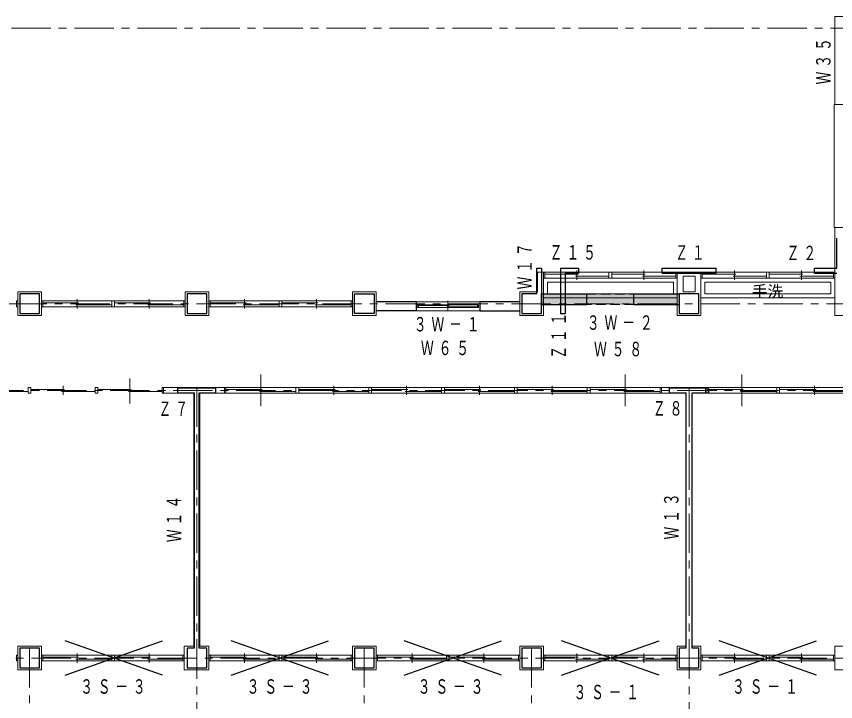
# Model space of a CAD drawing. Units: millimetres at full size, sheet at 1:200; details may follow other scales. Extents: x -55340 to 55340, y -38040 to 38040.
# Drawn here: x -13762 to 7042, y -20553 to -3146 of the extents above; entities that cross this region are included whole.
import ezdxf
from ezdxf.enums import TextEntityAlignment as Align

# ---------------------------------------------------------------- set-up
doc = ezdxf.new("R2010")
doc.units = ezdxf.units.MM
doc.header["$LTSCALE"] = 200
doc.linetypes.add('CHAIN1', pattern=[8, 5, -1, 1, -1])
doc.linetypes.add('DASHED1', pattern=[1.8, 1.2, -0.6])
for name, color, linetype, lineweight in [('0-0_補助線', 4, 'Continuous', 9), ('0-1_通り芯', 3, 'Continuous', 18), ('0-2_躯体', 4, 'Continuous', 9), ('0-3_外壁', 3, 'Continuous', 18), ('0-5_建具(ｻｯｼ)', 4, 'Continuous', 9), ('2-0_補助線', 2, 'Continuous', 25), ('2-2_躯体', 2, 'Continuous', 25), ('2-5_建具(ｻｯｼ)', 2, 'Continuous', 25)]:
    doc.layers.add(name, color=color, linetype=linetype, lineweight=lineweight)
doc.layers.add('2-3_外壁', color=2, linetype='Continuous')
doc.layers.add('3-D_予備', color=91, linetype='Continuous')
doc.styles.add('ＭＳ ゴシック', font='')
doc.styles.get('ＭＳ ゴシック').set_extended_font_data('MS Gothic')

msp = doc.modelspace()

# ---------------------------------------------------------------- linework, layer by layer
at = {"layer": '0-0_補助線', "color": 3, "lineweight": 18}
for p, q in [((7021.5, -3145.6), (7666.5, -3145.6)), ((7021.5, -5385.6), (7021.5, -3145.6)), ((7021.5, -5385.6), (7001.5, -5385.6)), ((7001.5, -8505.6), (7001.5, -5385.6)), ((7021.5, -5385.6), (7251.5, -5385.6)), ((7021.5, -8505.6), (7001.5, -8505.6)), ((-528.5, -9645.6), (-528.5, -10145.6)), ((-343.5, -9694.9), (506.5, -9694.9)), ((436.5, -9746.3), (1286.5, -9746.3)), ((471.5, -9838.5), (471.5, -9602.7)), ((1356.5, -9795.6), (1356.5, -9645.6)), ((1356.5, -9694.9), (2206.5, -9694.9)), ((2136.5, -9746.3), (2986.5, -9746.3)), ((2171.5, -9838.5), (2171.5, -9602.7)), ((3171.5, -9745.6), (3171.5, -10145.6)), ((3656.5, -9694.9), (4506.5, -9694.9)), ((4436.5, -9746.3), (5286.5, -9746.3)), ((4471.5, -9838.5), (4471.5, -9602.7)), ((5356.5, -9795.6), (5356.5, -9645.6)), ((5356.5, -9694.9), (6206.5, -9694.9)), ((6136.5, -9746.3), (6986.5, -9746.3)), ((6171.5, -9838.5), (6171.5, -9602.7)), ((-343.5, -9795.6), (-378.5, -9795.6)), ((1286.5, -9795.6), (1356.5, -9795.6)), ((2986.5, -9795.6), (3021.5, -9795.6)), ((3656.5, -9795.6), (3621.5, -9795.6)), ((5286.5, -9795.6), (5356.5, -9795.6)), ((6986.5, -9795.6), (7021.5, -9795.6)), ((-5228.5, -10145.6), (-4628.5, -10145.6)), ((-5228.5, -10745.6), (-5228.5, -10145.6)), ((-4628.5, -10745.6), (-4628.5, -10145.6)), ((3171.5, -10145.6), (3471.5, -10145.6)), ((-12216, -10563.5), (-12216, -10327.8)), ((-11268.5, -10520.6), (-11268.5, -10370.6)), ((-10391, -10563.5), (-10391, -10327.8)), ((-8843.5, -10370.6), (-8878.5, -10370.6)), ((-8843.5, -10520.6), (-8843.5, -10370.6)), ((-7966, -10563.5), (-7966, -10327.8)), ((-7018.5, -10520.6), (-7018.5, -10370.6)), ((-6141, -10563.5), (-6141, -10327.8)), ((-2803.5, -10369), (-2803.5, -10638.3)), ((-13763.5, -10520.6), (-13728.5, -10520.6)), ((-13093.5, -10520.6), (-13128.5, -10520.6)), ((-13093.5, -10419.9), (-12181, -10419.9)), ((-12251, -10471.3), (-11338.5, -10471.3)), ((-11338.5, -10520.6), (-11268.5, -10520.6)), ((-11268.5, -10419.9), (-10356, -10419.9)), ((-10426, -10471.3), (-9513.5, -10471.3)), ((-9513.5, -10520.6), (-9478.5, -10520.6)), ((-8843.5, -10520.6), (-8878.5, -10520.6)), ((-8843.5, -10419.9), (-7931, -10419.9)), ((-8001, -10471.3), (-7088.5, -10471.3)), ((-7088.5, -10520.6), (-7018.5, -10520.6)), ((-7018.5, -10419.9), (-6106, -10419.9)), ((-6176, -10471.3), (-5263.5, -10471.3)), ((-5263.5, -10520.6), (-5228.5, -10520.6)), ((-2773, -10490.6), (-3553.5, -10490.6)), ((-2053.5, -10520.6), (-2833.3, -10520.6)), ((-13128.5, -10745.6), (-13728.5, -10745.6)), ((-4628.5, -10745.6), (-5228.5, -10745.6)), ((3021.5, -10745.6), (3621.5, -10745.6)), ((-7553.5, -13050.6), (-7553.5, -12243.6)), ((1696.5, -13050.6), (1696.5, -12243.6)), ((4659, -13050.6), (4659, -12243.6)), ((-10878.5, -12981.6), (-10878.5, -12341)), ((-14376, -12671.3), (-13463.5, -12671.3)), ((-13393.5, -12720.6), (-13393.5, -12570.6)), ((-13393.5, -12619.9), (-12543.5, -12619.9)), ((-12613.5, -12671.3), (-11763.5, -12671.3)), ((-12578.5, -12763.5), (-12578.5, -12527.8)), ((-11763.5, -12570.6), (-11693.5, -12570.6)), ((-11763.5, -12720.6), (-11763.5, -12570.6)), ((-11693.5, -12619.9), (-10843.5, -12619.9)), ((-10913.5, -12671.3), (-10063.5, -12671.3)), ((-10028.5, -12570.6), (-10028.5, -12720.6)), ((-8443.5, -12570.6), (-8478.5, -12570.6)), ((-8443.5, -12720.6), (-8443.5, -12570.6)), ((-8443.5, -12619.9), (-7518.5, -12619.9)), ((-7588.5, -12671.3), (-6663.5, -12671.3)), ((-6593.5, -12720.6), (-6593.5, -12570.6)), ((-6593.5, -12619.9), (-5668.5, -12619.9)), ((-5738.5, -12671.3), (-4813.5, -12671.3)), ((-5703.5, -12763.5), (-5703.5, -12527.8)), ((-4813.5, -12570.6), (-4743.5, -12570.6)), ((-4813.5, -12720.6), (-4813.5, -12570.6)), ((-4743.5, -12619.9), (-3818.5, -12619.9)), ((-3888.5, -12671.3), (-2963.5, -12671.3)), ((-3853.5, -12763.5), (-3853.5, -12527.8)), ((-2963.5, -12570.6), (-2893.5, -12570.6)), ((-2963.5, -12720.6), (-2963.5, -12570.6)), ((-2893.5, -12619.9), (-1968.5, -12619.9)), ((-2038.5, -12671.3), (-1113.5, -12671.3)), ((-2003.5, -12763.5), (-2003.5, -12527.8)), ((-1043.5, -12720.6), (-1043.5, -12570.6)), ((-1043.5, -12619.9), (-118.5, -12619.9)), ((-188.5, -12671.3), (736.5, -12671.3)), ((-153.5, -12763.5), (-153.5, -12527.8)), ((736.5, -12570.6), (806.5, -12570.6)), ((736.5, -12720.6), (736.5, -12570.6)), ((806.5, -12619.9), (1731.5, -12619.9)), ((1661.5, -12671.3), (2586.5, -12671.3)), ((2621.5, -12570.6), (2621.5, -12720.6)), ((3769, -12570.6), (3734, -12570.6)), ((3769, -12720.6), (3769, -12570.6)), ((3769, -12619.9), (4694, -12619.9)), ((4624, -12671.3), (5549, -12671.3)), ((5549, -12570.6), (5619, -12570.6)), ((5549, -12720.6), (5549, -12570.6)), ((5619, -12619.9), (6544, -12619.9)), ((6474, -12671.3), (7399, -12671.3)), ((6509, -12763.5), (6509, -12527.8)), ((-13463.5, -12720.6), (-13393.5, -12720.6)), ((-10063.5, -12720.6), (-10028.5, -12720.6)), ((-10028.5, -12720.6), (-9253.5, -12720.6)), ((-9253.5, -12720.6), (-9253.5, -19145.6)), ((-9103.5, -12720.6), (-8478.5, -12720.6)), ((-8443.5, -12720.6), (-8478.5, -12720.6)), ((-6663.5, -12720.6), (-6593.5, -12720.6)), ((-1113.5, -12720.6), (-1043.5, -12720.6)), ((2586.5, -12720.6), (2621.5, -12720.6)), ((2621.5, -12720.6), (3246.5, -12720.6)), ((3246.5, -12720.6), (3246.5, -19145.6)), ((3396.5, -12720.6), (3734, -12720.6)), ((3769, -12720.6), (3734, -12720.6)), ((-13728.5, -19745.6), (-13728.5, -19145.6)), ((-13728.5, -19145.6), (-13128.5, -19145.6)), ((-13128.5, -19145.6), (-13128.5, -19745.6)), ((-12216, -19563.5), (-12216, -19327.8)), ((-10391, -19563.5), (-10391, -19327.8)), ((-8878.5, -19745.6), (-8878.5, -19145.6)), ((-7966, -19563.5), (-7966, -19327.8)), ((-6141, -19563.5), (-6141, -19327.8)), ((-5228.5, -19745.6), (-5228.5, -19145.6)), ((-5228.5, -19145.6), (-4628.5, -19145.6)), ((-4628.5, -19145.6), (-4628.5, -19745.6)), ((-3716, -19563.5), (-3716, -19327.8)), ((-1891, -19563.5), (-1891, -19327.8)), ((-978.5, -19745.6), (-978.5, -19145.6)), ((-978.5, -19145.6), (-592.9, -19145.6)), ((-603.5, -19145.6), (-378.5, -19145.6)), ((-378.5, -19145.6), (-378.5, -19745.6)), ((471.5, -19563.5), (471.5, -19327.8)), ((2171.5, -19563.5), (2171.5, -19327.8)), ((4471.5, -19563.5), (4471.5, -19327.8)), ((6171.5, -19563.5), (6171.5, -19327.8)), ((7021.5, -19145.6), (7410.2, -19145.6)), ((-13763.5, -19520.6), (-13728.5, -19520.6)), ((-13093.5, -19370.6), (-13128.5, -19370.6)), ((-13093.5, -19520.6), (-13128.5, -19520.6)), ((-13093.5, -19520.6), (-13093.5, -19370.6)), ((-13093.5, -19419.9), (-12181, -19419.9)), ((-12251, -19471.3), (-11338.5, -19471.3)), ((-11338.5, -19520.6), (-11268.5, -19520.6)), ((-11268.5, -19520.6), (-11268.5, -19370.6)), ((-11268.5, -19419.9), (-10356, -19419.9)), ((-10426, -19471.3), (-9538.5, -19471.3)), ((-9538.5, -19520.6), (-9503.5, -19520.6)), ((-8843.5, -19520.6), (-8878.5, -19520.6)), ((-8843.5, -19419.9), (-7931, -19419.9)), ((-8001, -19471.3), (-7088.5, -19471.3)), ((-7088.5, -19370.6), (-7018.5, -19370.6)), ((-7088.5, -19520.6), (-7088.5, -19370.6)), ((-7018.5, -19419.9), (-6106, -19419.9)), ((-6176, -19471.3), (-5263.5, -19471.3)), ((-5263.5, -19520.6), (-5228.5, -19520.6)), ((-4593.5, -19370.6), (-4628.5, -19370.6)), ((-4593.5, -19520.6), (-4628.5, -19520.6)), ((-4593.5, -19520.6), (-4593.5, -19370.6)), ((-4593.5, -19419.9), (-3681, -19419.9)), ((-3751, -19471.3), (-2838.5, -19471.3)), ((-2838.5, -19520.6), (-2768.5, -19520.6)), ((-2768.5, -19520.6), (-2768.5, -19370.6)), ((-2768.5, -19419.9), (-1856, -19419.9)), ((-1926, -19471.3), (-1013.5, -19471.3)), ((-1013.5, -19520.6), (-978.5, -19520.6)), ((-343.5, -19370.6), (-378.5, -19370.6)), ((-343.5, -19520.6), (-378.5, -19520.6)), ((-343.5, -19520.6), (-343.5, -19370.6)), ((-343.5, -19419.9), (506.5, -19419.9)), ((436.5, -19471.3), (1286.5, -19471.3)), ((1286.5, -19520.6), (1356.5, -19520.6)), ((1356.5, -19520.6), (1356.5, -19370.6)), ((1356.5, -19419.9), (2206.5, -19419.9)), ((2136.5, -19471.3), (2986.5, -19471.3)), ((2986.5, -19520.6), (3021.5, -19520.6)), ((3656.5, -19520.6), (3621.5, -19520.6)), ((3656.5, -19419.9), (4506.5, -19419.9)), ((4436.5, -19471.3), (5286.5, -19471.3)), ((5286.5, -19520.6), (5356.5, -19520.6)), ((5356.5, -19520.6), (5356.5, -19370.6)), ((5356.5, -19419.9), (6206.5, -19419.9)), ((6136.5, -19471.3), (6986.5, -19471.3)), ((6986.5, -19520.6), (7021.5, -19520.6)), ((-13128.5, -19745.6), (-13728.5, -19745.6)), ((-4628.5, -19745.6), (-5228.5, -19745.6)), ((-378.5, -19745.6), (-978.5, -19745.6))]:
    msp.add_line(p, q, dxfattribs=at)
at = {"layer": '0-0_補助線', "color": 2, "lineweight": 25}
msp.add_line((-3613.5, -10395.6), (-4628.5, -10395.6), dxfattribs=at)
at = {"layer": '0-0_補助線'}
for p, q in [((-3613.5, -10395.6), (-1993.5, -10395.6)), ((-3613.5, -10625.6), (-1993.5, -10625.6))]:
    msp.add_line(p, q, dxfattribs=at)
at = {"layer": '0-0_補助線', "color": 7, "lineweight": 18}
for p, q in [((-2023.5, -10540.6), (-3583.5, -10540.6)), ((-3553.5, -10470.6), (-3553.5, -10540.6)), ((-2053.5, -10470.6), (-2053.5, -10540.6)), ((-2023.5, -10470.6), (-2023.5, -10540.6))]:
    msp.add_line(p, q, dxfattribs=at)
at = {"layer": '0-0_補助線', "color": 3, "lineweight": 18}
for points in [[(7621.5, -10745.6), (7021.5, -10745.6), (7021.5, -8505.6), (7251.5, -8505.6)], [(-528.5, -9645.6), (-378.5, -9645.6), (-378.5, -10745.6)], [(-343.5, -9795.6), (-343.5, -9645.6), (-378.5, -9645.6)], [(1286.5, -9795.6), (1286.5, -9645.6), (1356.5, -9645.6)], [(2986.5, -9795.6), (2986.5, -9645.6), (3021.5, -9645.6)], [(3021.5, -10745.6), (3021.5, -9645.6), (3621.5, -9645.6), (3621.5, -10745.6)], [(3171.5, -9745.6), (3471.5, -9745.6), (3471.5, -10145.6)], [(3656.5, -9795.6), (3656.5, -9645.6), (3621.5, -9645.6)], [(5286.5, -9795.6), (5286.5, -9645.6), (5356.5, -9645.6)], [(6986.5, -9795.6), (6986.5, -9645.6), (7021.5, -9645.6)], [(-13728.5, -10745.6), (-13728.5, -10145.6), (-13128.5, -10145.6), (-13128.5, -10745.6)], [(-378.5, -10745.6), (-978.5, -10745.6), (-978.5, -10145.6), (-528.5, -10145.6)], [(-13763.5, -10520.6), (-13763.5, -10370.6), (-13728.5, -10370.6)], [(-13093.5, -10520.6), (-13093.5, -10370.6), (-13128.5, -10370.6)], [(-11338.5, -10520.6), (-11338.5, -10370.6), (-11268.5, -10370.6)], [(-9513.5, -10520.6), (-9513.5, -10370.6), (-9478.5, -10370.6)], [(-7088.5, -10520.6), (-7088.5, -10370.6), (-7018.5, -10370.6)], [(-5263.5, -10520.6), (-5263.5, -10370.6), (-5228.5, -10370.6)], [(-13463.5, -12720.6), (-13463.5, -12570.6), (-13393.5, -12570.6)], [(-11763.5, -12720.6), (-11693.5, -12720.6), (-11693.5, -12570.6)], [(-10063.5, -12720.6), (-10063.5, -12570.6), (-10028.5, -12570.6)], [(-10028.5, -12570.6), (-8478.5, -12570.6), (-8478.5, -12720.6)], [(-6663.5, -12720.6), (-6663.5, -12570.6), (-6593.5, -12570.6)], [(-4813.5, -12720.6), (-4743.5, -12720.6), (-4743.5, -12570.6)], [(-2963.5, -12720.6), (-2893.5, -12720.6), (-2893.5, -12570.6)], [(-1113.5, -12720.6), (-1113.5, -12570.6), (-1043.5, -12570.6)], [(736.5, -12720.6), (806.5, -12720.6), (806.5, -12570.6)], [(2586.5, -12720.6), (2586.5, -12570.6), (2621.5, -12570.6)], [(2621.5, -12570.6), (3734, -12570.6), (3734, -12720.6)], [(5549, -12720.6), (5619, -12720.6), (5619, -12570.6)], [(-9103.5, -12720.6), (-9103.5, -19145.6), (-8878.5, -19145.6)], [(3396.5, -12720.6), (3396.5, -19145.6), (3621.5, -19145.6), (3621.5, -19745.6), (3021.5, -19745.6), (3021.5, -19145.6), (3246.5, -19145.6)], [(-8878.5, -19745.6), (-9503.5, -19745.6), (-9503.5, -19145.6), (-9253.5, -19145.6)], [(7396.5, -19145.6), (7621.5, -19145.6), (7621.5, -19745.6), (7021.5, -19745.6), (7021.5, -19145.6)], [(-13763.5, -19520.6), (-13763.5, -19370.6), (-13728.5, -19370.6)], [(-11338.5, -19520.6), (-11338.5, -19370.6), (-11268.5, -19370.6)], [(-9538.5, -19520.6), (-9538.5, -19370.6), (-9503.5, -19370.6)], [(-8843.5, -19520.6), (-8843.5, -19370.6), (-8878.5, -19370.6)], [(-7088.5, -19520.6), (-7018.5, -19520.6), (-7018.5, -19370.6)], [(-5263.5, -19520.6), (-5263.5, -19370.6), (-5228.5, -19370.6)], [(-2838.5, -19520.6), (-2838.5, -19370.6), (-2768.5, -19370.6)], [(-1013.5, -19520.6), (-1013.5, -19370.6), (-978.5, -19370.6)], [(1286.5, -19520.6), (1286.5, -19370.6), (1356.5, -19370.6)], [(2986.5, -19520.6), (2986.5, -19370.6), (3021.5, -19370.6)], [(3656.5, -19520.6), (3656.5, -19370.6), (3621.5, -19370.6)], [(5286.5, -19520.6), (5286.5, -19370.6), (5356.5, -19370.6)], [(6986.5, -19520.6), (6986.5, -19370.6), (7021.5, -19370.6)]]:
    msp.add_lwpolyline(points, dxfattribs=at)
msp.add_lwpolyline([(-8878.5, -10745.6), (-9478.5, -10745.6), (-9478.5, -10145.6), (-8878.5, -10145.6)], close=True, dxfattribs=at)
at = {"layer": '0-0_補助線', "color": 2, "lineweight": 25}
for points in [[(-3613.5, -10395.6), (-3613.5, -10625.6), (-4628.5, -10625.6)], [(-978.5, -10395.6), (-1993.5, -10395.6), (-1993.5, -10625.6), (-978.5, -10625.6)]]:
    msp.add_lwpolyline(points, dxfattribs=at)
at = {"layer": '0-0_補助線', "color": 7, "lineweight": 18}
msp.add_lwpolyline([(-2023.5, -10470.6), (-3583.5, -10470.6), (-3583.5, -10540.6)], dxfattribs=at)
at = {"layer": '0-1_通り芯', "color": 4, "linetype": 'CHAIN1', "lineweight": 9}
for p, q in [((39909.7, -3445.6), (-43658.8, -3445.6)), ((41409.7, -10445.6), (-45158.8, -10445.6)), ((29621.5, -12645.6), (-43658.8, -12645.6)), ((-9178.5, -12570.6), (-9178.5, -26540.7)), ((3321.5, -12570.6), (3321.5, -26540.7)), ((-13428.5, -19195.6), (-13428.5, -26540.7)), ((-4928.5, -19195.6), (-4928.5, -26540.7)), ((-678.5, -19195.6), (-678.5, -26540.7)), ((19621.5, -19445.6), (-45158.8, -19445.6))]:
    msp.add_line(p, q, dxfattribs=at)
at = {"layer": '0-2_躯体'}
for p, q in [((-278.5, -9895.6), (-278.5, -10195.6)), ((2921.5, -9895.6), (-278.5, -9895.6)), ((2921.5, -10195.6), (2921.5, -9895.6)), ((3721.5, -9895.6), (3721.5, -10195.6)), ((6921.5, -9895.6), (3721.5, -9895.6)), ((6921.5, -10195.6), (6921.5, -9895.6)), ((3021.5, -10295.6), (-378.5, -10295.6)), ((2921.5, -10195.6), (-278.5, -10195.6)), ((7021.5, -10295.6), (3621.5, -10295.6)), ((6921.5, -10195.6), (3721.5, -10195.6))]:
    msp.add_line(p, q, dxfattribs=at)
at = {"layer": '0-5_建具(ｻｯｼ)'}
for p, q in [((-343.5, -9645.6), (2986.5, -9645.6)), ((3656.5, -9645.6), (6986.5, -9645.6)), ((2986.5, -9795.6), (-343.5, -9795.6)), ((6986.5, -9795.6), (3656.5, -9795.6)), ((-13093.5, -10370.6), (-9513.5, -10370.6)), ((-8843.5, -10370.6), (-5263.5, -10370.6)), ((-9513.5, -10520.6), (-13093.5, -10520.6)), ((-5263.5, -10520.6), (-8843.5, -10520.6)), ((2586.5, -12570.6), (-8443.5, -12570.6)), ((14799, -12570.6), (3769, -12570.6)), ((-8443.5, -12720.6), (2586.5, -12720.6)), ((3769, -12720.6), (14799, -12720.6)), ((-13093.5, -19370.6), (-9538.5, -19370.6)), ((-9538.5, -19520.6), (-13093.5, -19520.6)), ((-8843.5, -19370.6), (-5263.5, -19370.6)), ((-5263.5, -19520.6), (-8843.5, -19520.6)), ((-4593.5, -19370.6), (-1013.5, -19370.6)), ((-1013.5, -19520.6), (-4593.5, -19520.6)), ((-343.5, -19370.6), (2986.5, -19370.6)), ((2986.5, -19520.6), (-343.5, -19520.6)), ((3656.5, -19370.6), (6986.5, -19370.6)), ((6986.5, -19520.6), (3656.5, -19520.6))]:
    msp.add_line(p, q, dxfattribs=at)
at = {"layer": '2-0_補助線'}
for p, q in [((-10048.8, -19885), (-12522.5, -19006.2)), ((-12522.5, -19885), (-10048.8, -19006.2)), ((-8308.2, -19885), (-5834.6, -19006.2)), ((-5834.6, -19885), (-8308.2, -19006.2)), ((-3915.3, -19885), (-1441.7, -19006.2)), ((-1441.7, -19885), (-3915.3, -19006.2)), ((2558.3, -19885), (84.7, -19006.2)), ((84.7, -19885), (2558.3, -19006.2)), ((6558.3, -19885), (4084.7, -19006.2)), ((4084.7, -19885), (6558.3, -19006.2))]:
    msp.add_line(p, q, dxfattribs=at)
at = {"layer": '2-2_躯体'}
for p, q in [((-548.5, -10195.6), (-548.5, -9545.6)), ((51.5, -9545.6), (511.5, -9545.6)), ((511.5, -9545.6), (511.5, -9665.6)), ((2636.5, -9545.6), (4006.5, -9545.6)), ((2636.5, -9665.6), (2636.5, -9545.6)), ((6501.5, -9665.6), (6501.5, -9545.6)), ((171.5, -9665.6), (171.5, -10695.6)), ((171.5, -9665.6), (511.5, -9665.6)), ((6501.5, -9665.6), (7071.5, -9665.6)), ((-13678.5, -10195.6), (-13678.5, -10695.6)), ((-13178.5, -10195.6), (-13678.5, -10195.6)), ((-928.5, -10195.6), (-928.5, -10695.6)), ((-548.5, -10195.6), (-928.5, -10195.6)), ((3071.5, -10195.6), (3071.5, -10695.6)), ((3571.5, -10195.6), (3071.5, -10195.6)), ((3571.5, -10695.6), (3571.5, -10195.6)), ((3071.5, -10695.6), (3571.5, -10695.6)), ((-9663.5, -12705.6), (-9663.5, -12585.6)), ((-9663.5, -12585.6), (-8693.5, -12585.6)), ((-8693.5, -12705.6), (-8693.5, -12585.6)), ((2821.5, -12705.6), (2821.5, -12585.6)), ((2821.5, -12585.6), (3821.5, -12585.6)), ((3821.5, -12705.6), (3821.5, -12585.6)), ((-9663.5, -12705.6), (-9238.5, -12705.6)), ((-9238.5, -19195.6), (-9238.5, -12705.6)), ((2821.5, -12705.6), (3246.5, -12705.6)), ((3246.5, -19195.6), (3246.5, -12705.6)), ((3396.5, -12705.6), (3821.5, -12705.6)), ((3396.5, -19195.6), (3396.5, -12705.6)), ((-13678.5, -19195.6), (-13678.5, -19695.6)), ((-13178.5, -19195.6), (-13678.5, -19195.6)), ((-9428.5, -19195.6), (-9428.5, -19695.6)), ((-9238.5, -19195.6), (-9428.5, -19195.6)), ((-8928.5, -19195.6), (-9118.5, -19195.6)), ((-928.5, -19195.6), (-928.5, -19695.6)), ((-428.5, -19195.6), (-928.5, -19195.6)), ((3071.5, -19195.6), (3071.5, -19695.6)), ((3246.5, -19195.6), (3071.5, -19195.6)), ((3246.5, -19195.6), (3071.5, -19195.6)), ((3571.5, -19195.6), (3396.5, -19195.6)), ((3571.5, -19695.6), (3571.5, -19195.6)), ((3071.5, -19695.6), (3571.5, -19695.6))]:
    msp.add_line(p, q, dxfattribs=at)
for points in [[(6501.5, -9545.6), (7071.5, -9545.6), (7071.5, -8775.6)], [(-548.5, -9545.6), (-428.5, -9545.6), (-428.5, -10195.6)], [(51.5, -9545.6), (51.5, -10695.6), (171.5, -10695.6)], [(2636.5, -9665.6), (4006.5, -9665.6), (4006.5, -9545.6)], [(-13678.5, -10695.6), (-13178.5, -10695.6), (-13178.5, -10195.6)], [(-4678.5, -10695.6), (-5178.5, -10695.6), (-5178.5, -10195.6)], [(-5178.5, -10195.6), (-4678.5, -10195.6), (-4678.5, -10695.6)], [(-928.5, -10695.6), (-428.5, -10695.6), (-428.5, -10195.6)], [(-9118.5, -19195.6), (-9118.5, -12705.6), (-8693.5, -12705.6)], [(-13678.5, -19695.6), (-13178.5, -19695.6), (-13178.5, -19195.6)], [(-9428.5, -19695.6), (-8928.5, -19695.6), (-8928.5, -19195.6)], [(-928.5, -19695.6), (-428.5, -19695.6), (-428.5, -19195.6)]]:
    msp.add_lwpolyline(points, dxfattribs=at)
for points in [[(-9428.5, -10695.6), (-8928.5, -10695.6), (-8928.5, -10195.6), (-9428.5, -10195.6)], [(-5178.5, -19695.6), (-4678.5, -19695.6), (-4678.5, -19195.6), (-5178.5, -19195.6)]]:
    msp.add_lwpolyline(points, close=True, dxfattribs=at)
at = {"layer": '2-5_建具(ｻｯｼ)'}
for p, q in [((-4678.5, -10195.6), (-4678.5, -10445.6)), ((-428.5, -10195.6), (-428.5, -10445.6)), ((-428.5, -10195.6), (721.5, -10195.6)), ((721.5, -10465.6), (721.5, -10195.6)), ((1921.5, -10195.6), (3071.5, -10195.6)), ((1921.5, -10465.6), (1921.5, -10195.6)), ((3071.5, -10195.6), (3071.5, -10465.6)), ((-428.5, -10465.6), (721.5, -10465.6)), ((1921.5, -10465.6), (3071.5, -10465.6))]:
    msp.add_line(p, q, dxfattribs=at)
at = {"layer": '2-5_建具(ｻｯｼ)', "linetype": 'DASHED1'}
for p, q in [((721.5, -10195.6), (1921.5, -10195.6)), ((1921.5, -10465.6), (721.5, -10465.6))]:
    msp.add_line(p, q, dxfattribs=at)
at = {"layer": '3-D_予備'}
msp.add_solid([(-428.5, -10465.6), (-428.5, -10195.6), (3071.5, -10465.6), (3071.5, -10195.6)], dxfattribs=at)

# ---------------------------------------------------------------- texts
at = {"layer": '0-3_外壁', "color": 2, "style": 'ＭＳ ゴシック'}
msp.add_text('手洗', height=293.3, dxfattribs=at).set_placement((4912.5, -10365.7), align=Align.BOTTOM_LEFT)
at = {"layer": '2-0_補助線', "char_height": 366.6, "attachment_point": 7, "style": 'ＭＳ ゴシック'}
for s, insert in [('\\T1.38;\\W0.65;３Ｗ－１', (-3670.5, -11155.7)), ('\\T1.38;\\W0.65;３Ｗ－２', (725, -11113.7)), ('\\T1.38;\\W0.65;Ｗ６５', (-3488.6, -11757.6)), ('\\T1.38;\\W0.65;Ｗ５８', (907, -11785.6)), ('\\T1.37;\\W0.65;３Ｓ－３', (-12141.1, -20358.2)), ('\\T1.38;\\W0.65;３Ｓ－３', (-7914.9, -20358.2)), ('\\T1.38;\\W0.65;３Ｓ－３', (-3571.4, -20358.2)), ('\\T1.37;\\W0.65;３Ｓ－１', (386.4, -20499.1)), ('\\T1.38;\\W0.65;３Ｓ－１', (4411.4, -20358.2))]:
    msp.add_mtext(s, dxfattribs=dict(at, insert=insert))
at = {"layer": '2-3_外壁', "char_height": 366.6, "attachment_point": 7, "rotation": 90, "style": 'ＭＳ ゴシック'}
for s, insert in [('\\T1.31;\\W0.65;Ｗ３５', (6919.7, -4875.3)), ('\\T1.31;\\W0.65;Ｗ１７', (-674.2, -10082.5)), ('\\T1.31;\\W0.65;Ｚ１１', (193.7, -11846.3)), ('\\T1.31;\\W0.65;Ｗ１４', (-9577, -16503)), ('\\T1.31;\\W0.65;Ｗ１３', (3057.9, -16435.6))]:
    msp.add_mtext(s, dxfattribs=dict(at, insert=insert))
at = {"layer": '2-3_外壁', "char_height": 366.6, "attachment_point": 7, "style": 'ＭＳ ゴシック'}
for s, insert in [('\\T1.31;\\W0.65;Ｚ１５', (-222, -9330.3)), ('\\T1.31;\\W0.65;Ｚ１', (2968.1, -9327.8)), ('\\T1.31;\\W0.65;Ｚ２', (5797.3, -9338.5)), ('\\T1.31;\\W0.65;Ｚ７', (-10155.1, -13298.2)), ('\\T1.31;\\W0.65;Ｚ８', (2399.3, -13292.5))]:
    msp.add_mtext(s, dxfattribs=dict(at, insert=insert))

doc.saveas('drawing.dxf')
